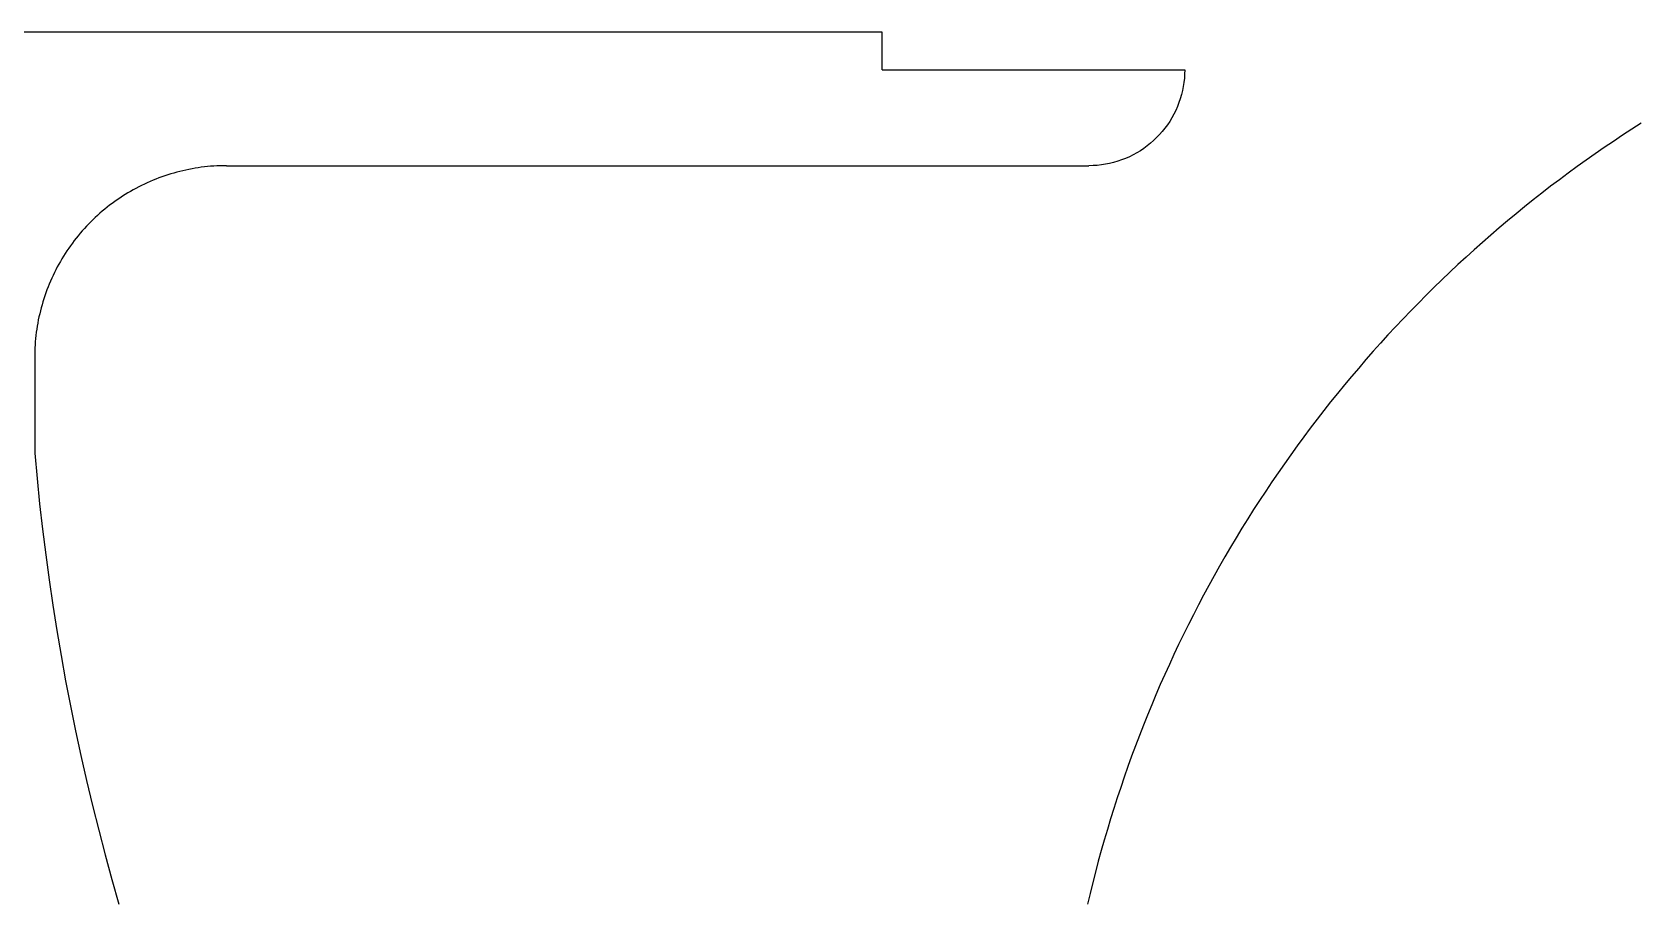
# Model space of a CAD drawing. Extents: x -457 to 457, y -182 to 182.
# Drawn here: x -13.3 to 199.8, y 52.9 to 167.5 of the extents above; entities that cross this region are included whole.
import ezdxf

# ---------------------------------------------------------------- set-up
doc = ezdxf.new("R2010")
doc.units = 0
doc.header["$MEASUREMENT"] = 0
doc.layers.get('0').update_dxf_attribs({"linetype": 'CONTINUOUS'})

msp = doc.modelspace()

# ---------------------------------------------------------------- linework, layer by layer
for p, q in [((99.36, 167.46), (-150.64, 167.46)), ((99.36, 162.46), (99.36, 167.46)), ((99.36, 162.46), (139.46, 162.46)), ((139.46, 162.46), (139.44, 161.91)), ((139.26, 160.26), (139.16, 159.71)), ((139.35, 160.81), (139.26, 160.26)), ((139.41, 161.36), (139.35, 160.81)), ((139.44, 161.91), (139.41, 161.36)), ((138.69, 158.12), (138.49, 157.6)), ((138.87, 158.64), (138.69, 158.12)), ((139.02, 159.18), (138.87, 158.64)), ((139.16, 159.71), (139.02, 159.18)), ((137.47, 155.64), (137.16, 155.18)), ((137.76, 156.11), (137.47, 155.64)), ((138.02, 156.6), (137.76, 156.11)), ((138.27, 157.1), (138.02, 156.6)), ((138.49, 157.6), (138.27, 157.1)), ((135.74, 153.48), (135.34, 153.1)), ((136.12, 153.88), (135.74, 153.48)), ((136.49, 154.3), (136.12, 153.88)), ((136.83, 154.73), (136.49, 154.3)), ((137.16, 155.18), (136.83, 154.73)), ((197.47, 153.8), (196.26, 152.99)), ((198.7, 154.6), (197.47, 153.8)), ((199.93, 155.39), (198.7, 154.6)), ((133.11, 151.47), (132.62, 151.2)), ((133.58, 151.75), (133.11, 151.47)), ((134.04, 152.06), (133.58, 151.75)), ((134.49, 152.39), (134.04, 152.06)), ((134.92, 152.73), (134.49, 152.39)), ((135.34, 153.1), (134.92, 152.73)), ((193.84, 151.34), (192.65, 150.5)), ((195.05, 152.17), (193.84, 151.34)), ((196.26, 152.99), (195.05, 152.17)), ((7.09, 149.19), (6.69, 149.1)), ((7.5, 149.28), (7.09, 149.19)), ((7.91, 149.35), (7.5, 149.28)), ((8.32, 149.42), (7.91, 149.35)), ((8.73, 149.49), (8.32, 149.42)), ((9.14, 149.55), (8.73, 149.49)), ((9.55, 149.6), (9.14, 149.55)), ((9.97, 149.64), (9.55, 149.6)), ((10.38, 149.68), (9.97, 149.64)), ((10.8, 149.71), (10.38, 149.68)), ((11.21, 149.73), (10.8, 149.71)), ((11.63, 149.75), (11.21, 149.73)), ((12.04, 149.76), (11.63, 149.75)), ((12.46, 149.76), (12.04, 149.76)), ((12.46, 149.76), (126.76, 149.76)), ((127.31, 149.78), (126.76, 149.76)), ((127.86, 149.81), (127.31, 149.78)), ((128.41, 149.87), (127.86, 149.81)), ((128.96, 149.96), (128.41, 149.87)), ((129.51, 150.06), (128.96, 149.96)), ((130.04, 150.2), (129.51, 150.06)), ((130.58, 150.35), (130.04, 150.2)), ((131.1, 150.53), (130.58, 150.35)), ((131.62, 150.73), (131.1, 150.53)), ((132.12, 150.95), (131.62, 150.73)), ((132.62, 151.2), (132.12, 150.95)), ((191.46, 149.65), (190.28, 148.78)), ((192.65, 150.5), (191.46, 149.65)), ((1.22, 147.14), (0.85, 146.96)), ((1.6, 147.32), (1.22, 147.14)), ((1.97, 147.5), (1.6, 147.32)), ((2.35, 147.67), (1.97, 147.5)), ((2.74, 147.83), (2.35, 147.67)), ((3.12, 147.99), (2.74, 147.83)), ((3.51, 148.14), (3.12, 147.99)), ((3.9, 148.28), (3.51, 148.14)), ((4.29, 148.42), (3.9, 148.28)), ((4.69, 148.55), (4.29, 148.42)), ((5.08, 148.67), (4.69, 148.55)), ((5.48, 148.79), (5.08, 148.67)), ((5.88, 148.9), (5.48, 148.79)), ((6.29, 149), (5.88, 148.9)), ((6.69, 149.1), (6.29, 149)), ((187.95, 147.03), (186.79, 146.13)), ((189.11, 147.91), (187.95, 147.03)), ((190.28, 148.78), (189.11, 147.91)), ((-2.34, 145.01), (-2.67, 144.77)), ((-2, 145.25), (-2.34, 145.01)), ((-1.65, 145.48), (-2, 145.25)), ((-1.31, 145.71), (-1.65, 145.48)), ((-0.96, 145.93), (-1.31, 145.71)), ((-0.6, 146.15), (-0.96, 145.93)), ((-0.24, 146.36), (-0.6, 146.15)), ((0.12, 146.57), (-0.24, 146.36)), ((0.48, 146.76), (0.12, 146.57)), ((0.85, 146.96), (0.48, 146.76)), ((185.64, 145.23), (184.5, 144.32)), ((186.79, 146.13), (185.64, 145.23)), ((-4.91, 142.9), (-5.21, 142.62)), ((-4.6, 143.18), (-4.91, 142.9)), ((-4.29, 143.46), (-4.6, 143.18)), ((-3.98, 143.73), (-4.29, 143.46)), ((-3.66, 144), (-3.98, 143.73)), ((-3.33, 144.26), (-3.66, 144)), ((-3.01, 144.51), (-3.33, 144.26)), ((-2.67, 144.77), (-3.01, 144.51)), ((183.37, 143.39), (182.24, 142.46)), ((184.5, 144.32), (183.37, 143.39)), ((-6.91, 140.8), (-7.18, 140.48)), ((-6.64, 141.11), (-6.91, 140.8)), ((-6.36, 141.42), (-6.64, 141.11)), ((-6.08, 141.73), (-6.36, 141.42)), ((-5.8, 142.03), (-6.08, 141.73)), ((-5.5, 142.32), (-5.8, 142.03)), ((-5.21, 142.62), (-5.5, 142.32)), ((181.12, 141.52), (180.02, 140.56)), ((182.24, 142.46), (181.12, 141.52)), ((-8.43, 138.82), (-8.66, 138.48)), ((-8.19, 139.16), (-8.43, 138.82)), ((-7.94, 139.49), (-8.19, 139.16)), ((-7.69, 139.83), (-7.94, 139.49)), ((-7.44, 140.15), (-7.69, 139.83)), ((-7.18, 140.48), (-7.44, 140.15)), ((177.82, 138.63), (176.74, 137.65)), ((178.91, 139.6), (177.82, 138.63)), ((180.02, 140.56), (178.91, 139.6)), ((-9.75, 136.7), (-9.94, 136.34)), ((-9.54, 137.06), (-9.75, 136.7)), ((-9.33, 137.42), (-9.54, 137.06)), ((-9.11, 137.78), (-9.33, 137.42)), ((-8.89, 138.13), (-9.11, 137.78)), ((-8.66, 138.48), (-8.89, 138.13)), ((175.67, 136.66), (174.6, 135.66)), ((176.74, 137.65), (175.67, 136.66)), ((-10.85, 134.47), (-11.01, 134.08)), ((-10.68, 134.85), (-10.85, 134.47)), ((-10.5, 135.22), (-10.68, 134.85)), ((-10.32, 135.6), (-10.5, 135.22)), ((-10.14, 135.97), (-10.32, 135.6)), ((-9.94, 136.34), (-10.14, 135.97)), ((173.54, 134.65), (172.49, 133.63)), ((174.6, 135.66), (173.54, 134.65)), ((-11.73, 132.13), (-11.85, 131.74)), ((-11.6, 132.53), (-11.73, 132.13)), ((-11.46, 132.92), (-11.6, 132.53)), ((-11.32, 133.31), (-11.46, 132.92)), ((-11.17, 133.7), (-11.32, 133.31)), ((-11.01, 134.08), (-11.17, 133.7)), ((171.45, 132.6), (170.42, 131.56)), ((172.49, 133.63), (171.45, 132.6)), ((-12.28, 130.13), (-12.37, 129.73)), ((-12.18, 130.54), (-12.28, 130.13)), ((-12.08, 130.94), (-12.18, 130.54)), ((-11.97, 131.34), (-12.08, 130.94)), ((-11.85, 131.74), (-11.97, 131.34)), ((169.4, 130.52), (168.39, 129.46)), ((170.42, 131.56), (169.4, 130.52)), ((-12.67, 128.09), (-12.73, 127.68)), ((-12.6, 128.5), (-12.67, 128.09)), ((-12.53, 128.91), (-12.6, 128.5)), ((-12.46, 129.32), (-12.53, 128.91)), ((-12.37, 129.73), (-12.46, 129.32)), ((167.39, 128.4), (166.39, 127.33)), ((168.39, 129.46), (167.39, 128.4)), ((-12.89, 126.02), (-12.91, 125.61)), ((-12.86, 126.44), (-12.89, 126.02)), ((-12.82, 126.85), (-12.86, 126.44)), ((-12.78, 127.27), (-12.82, 126.85)), ((-12.73, 127.68), (-12.78, 127.27)), ((165.41, 126.25), (164.44, 125.16)), ((166.39, 127.33), (165.41, 126.25)), ((-12.93, 125.19), (-12.94, 124.78)), ((-12.94, 124.78), (-12.94, 124.36)), ((-12.94, 124.36), (-12.94, 111.66)), ((-12.91, 125.61), (-12.93, 125.19)), ((163.47, 124.06), (162.52, 122.95)), ((164.44, 125.16), (163.47, 124.06)), ((161.57, 121.84), (160.63, 120.72)), ((162.52, 122.95), (161.57, 121.84)), ((159.71, 119.59), (158.79, 118.45)), ((160.63, 120.72), (159.71, 119.59)), ((157.88, 117.3), (156.99, 116.15)), ((158.79, 118.45), (157.88, 117.3)), ((156.99, 116.15), (156.1, 114.98)), ((155.23, 113.81), (154.36, 112.64)), ((156.1, 114.98), (155.23, 113.81)), ((-12.94, 111.66), (-12.63, 108.3)), ((153.5, 111.45), (152.66, 110.26)), ((154.36, 112.64), (153.5, 111.45)), ((151.82, 109.06), (151, 107.85)), ((152.66, 110.26), (151.82, 109.06)), ((-12.63, 108.3), (-12.29, 104.93)), ((150.19, 106.64), (149.38, 105.41)), ((151, 107.85), (150.19, 106.64)), ((-12.29, 104.93), (-11.9, 101.57)), ((149.38, 105.41), (148.59, 104.19)), ((147.81, 102.95), (147.04, 101.71)), ((148.59, 104.19), (147.81, 102.95)), ((-11.9, 101.57), (-11.48, 98.21)), ((146.28, 100.46), (145.53, 99.21)), ((147.04, 101.71), (146.28, 100.46)), ((-11.48, 98.21), (-11.03, 94.86)), ((145.53, 99.21), (144.79, 97.94)), ((144.07, 96.68), (143.35, 95.4)), ((144.79, 97.94), (144.07, 96.68)), ((-11.03, 94.86), (-10.53, 91.51)), ((142.65, 94.12), (141.95, 92.83)), ((143.35, 95.4), (142.65, 94.12)), ((141.95, 92.83), (141.27, 91.54)), ((-10.53, 91.51), (-10.01, 88.17)), ((140.6, 90.24), (139.94, 88.94)), ((141.27, 91.54), (140.6, 90.24)), ((-10.01, 88.17), (-9.44, 84.84)), ((139.29, 87.63), (138.65, 86.31)), ((139.94, 88.94), (139.29, 87.63)), ((138.65, 86.31), (138.03, 84.99)), ((-9.44, 84.84), (-8.84, 81.51)), ((137.42, 83.66), (136.81, 82.33)), ((138.03, 84.99), (137.42, 83.66)), ((-8.84, 81.51), (-8.2, 78.19)), ((136.22, 80.99), (135.65, 79.65)), ((136.81, 82.33), (136.22, 80.99)), ((135.65, 79.65), (135.08, 78.3)), ((-8.2, 78.19), (-7.52, 74.87)), ((134.52, 76.95), (133.98, 75.6)), ((135.08, 78.3), (134.52, 76.95)), ((-7.52, 74.87), (-6.81, 71.57)), ((133.98, 75.6), (133.45, 74.23)), ((132.93, 72.87), (132.42, 71.5)), ((133.45, 74.23), (132.93, 72.87)), ((-6.81, 71.57), (-6.06, 68.27)), ((132.42, 71.5), (131.93, 70.12)), ((-6.06, 68.27), (-5.28, 64.98)), ((131.44, 68.74), (130.97, 67.36)), ((131.93, 70.12), (131.44, 68.74)), ((130.97, 67.36), (130.51, 65.97)), ((-5.28, 64.98), (-4.46, 61.7)), ((130.06, 64.58), (129.63, 63.18)), ((130.51, 65.97), (130.06, 64.58)), ((129.21, 61.79), (128.79, 60.38)), ((129.63, 63.18), (129.21, 61.79)), ((-4.46, 61.7), (-3.61, 58.42)), ((128.79, 60.38), (128.4, 58.98)), ((-3.61, 58.42), (-2.72, 55.16)), ((128.01, 57.57), (127.64, 56.15)), ((128.4, 58.98), (128.01, 57.57)), ((127.64, 56.15), (127.27, 54.74)), ((-2.72, 55.16), (-1.79, 51.91)), ((126.93, 53.32), (126.59, 51.9)), ((127.27, 54.74), (126.93, 53.32))]:
    msp.add_line(p, q)

doc.saveas('drawing.dxf')
